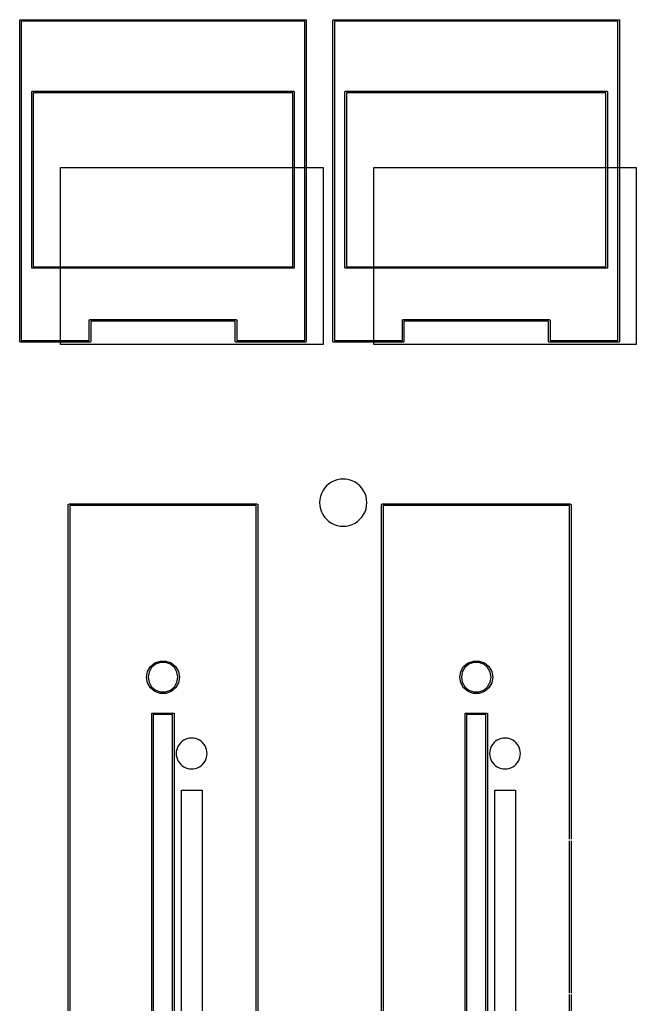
# Model space of a CAD drawing. Extents: x -49 to 2352, y 491 to 1544.
# Drawn here: x 1172.5 to 1351, y 836.6 to 1121.5 of the extents above; entities that cross this region are included whole.
import ezdxf

# ---------------------------------------------------------------- set-up
doc = ezdxf.new("R2010")
doc.units = 0
doc.layers.add('Cuts', color=7, linetype='CONTINUOUS')
doc.layers.add('Silkscreen', color=7, linetype='CONTINUOUS')

msp = doc.modelspace()

# ---------------------------------------------------------------- linework, layer by layer
at = {"layer": 'Cuts', "color": 1}
for points in [[(1184.2692, 1078.700328), (1260.31336, 1078.700328), (1260.31336, 1027.450728), (1184.2692, 1027.450728), (1184.2692, 1078.700328)], [(1274.98312, 1078.700328), (1351.02728, 1078.700328), (1351.02728, 1027.450728), (1274.98312, 1027.450728), (1274.98312, 1078.700328)], [(1272.98784, 981.726888), (1272.98784, 981.726888)], [(1226.73416, 909.147848), (1226.73416, 909.147848)], [(1317.47592, 909.154728), (1317.47592, 909.154728)], [(1219.30536, 898.568248), (1225.31672, 898.568248), (1225.31672, 565.950008), (1219.30536, 565.950008), (1219.30536, 898.568248)], [(1310.0168, 898.570248), (1316.02824, 898.570248), (1316.02824, 565.951928), (1310.0168, 565.951928), (1310.0168, 898.570248)]]:
    msp.add_lwpolyline(points, close=True, dxfattribs=at)
for points in [[(1269.57222, 987.642915), (1267.458627, 988.863198), (1264.854573, 988.863198), (1262.74098, 987.642915)], [(1262.74098, 987.642915), (1260.627387, 986.422631), (1259.32536, 984.167455), (1259.32536, 981.726888)], [(1272.98784, 981.726888), (1272.98784, 984.167455), (1271.685813, 986.422631), (1269.57222, 987.642915)], [(1259.32536, 981.726888), (1259.32536, 979.286321), (1260.627387, 977.031144), (1262.74098, 975.81086)], [(1269.57222, 975.81086), (1271.685813, 977.031144), (1272.98784, 979.286321), (1272.98784, 981.726888)], [(1262.74098, 975.81086), (1264.854573, 974.590577), (1267.458627, 974.590577), (1269.57222, 975.81086)], [(1220.0228, 913.022653), (1218.638465, 912.223407), (1217.78568, 910.74634), (1217.78568, 909.147848)], [(1224.49704, 913.022653), (1223.112705, 913.821899), (1221.407135, 913.821899), (1220.0228, 913.022653)], [(1226.73416, 909.147848), (1226.73416, 910.74634), (1225.881375, 912.223407), (1224.49704, 913.022653)], [(1310.76456, 913.029533), (1309.380225, 912.230287), (1308.52744, 910.75322), (1308.52744, 909.154728)], [(1315.2388, 913.029533), (1313.854465, 913.828779), (1312.148895, 913.828779), (1310.76456, 913.029533)], [(1317.47592, 909.154728), (1317.47592, 910.75322), (1316.623135, 912.230287), (1315.2388, 913.029533)], [(1217.78568, 909.147848), (1217.78568, 907.549356), (1218.638465, 906.072288), (1220.0228, 905.273042)], [(1224.49704, 905.273042), (1225.881375, 906.072288), (1226.73416, 907.549356), (1226.73416, 909.147848)], [(1308.52744, 909.154728), (1308.52744, 907.556236), (1309.380225, 906.079168), (1310.76456, 905.279922)], [(1315.2388, 905.279922), (1316.623135, 906.079168), (1317.47592, 907.556236), (1317.47592, 909.154728)], [(1220.0228, 905.273042), (1221.407135, 904.473796), (1223.112705, 904.473796), (1224.49704, 905.273042)], [(1310.76456, 905.279922), (1312.148895, 904.480676), (1313.854465, 904.480676), (1315.2388, 905.279922)]]:
    msp.add_open_spline(points, degree=3, dxfattribs=at)
at = {"layer": 'Silkscreen', "color": 7}
for points in [[(1172.46584, 1028.402088), (1172.46584, 1121.227288), (1172.46584, 1121.247288)], [(1172.4692, 1121.266568), (1172.4772, 1121.285768)], [(1172.4692, 1121.246968), (1172.4692, 1121.266168)], [(1172.47608, 1121.285368), (1172.47608, 1121.304568)], [(1172.47944, 1121.304968), (1172.48904, 1121.321768)], [(1172.48944, 1121.321928), (1172.49744, 1121.340328)], [(1172.49608, 1121.340648), (1172.50888, 1121.355848)], [(1172.50904, 1121.355768), (1172.51864, 1121.373368)], [(1172.51872, 1121.373048), (1172.53392, 1121.385848)], [(1172.53416, 1121.385688), (1172.54696, 1121.400888)], [(1172.54688, 1121.401128), (1172.56368, 1121.410728)], [(1172.56408, 1121.410808), (1172.57928, 1121.423608)], [(1172.5792, 1121.423848), (1172.5984, 1121.431848)], [(1172.598, 1121.430488), (1172.6148, 1121.440088)], [(1172.61488, 1121.440408), (1172.63488, 1121.440408)], [(1172.63456, 1121.443768), (1172.65296, 1121.451768)], [(1172.65328, 1121.450728), (1172.67328, 1121.450728)], [(1172.67296, 1121.450728), (1172.69296, 1121.450728)], [(1172.69264, 1121.454088), (1255.23752, 1121.454088), (1255.25592, 1121.454088)], [(1172.91936, 1121.000488), (1172.91936, 1028.628888), (1192.57296, 1028.628888), (1192.57296, 1034.449288), (1192.57296, 1034.469288)], [(1235.3572, 1034.449288), (1235.3572, 1028.628888), (1255.01072, 1028.628888), (1255.01072, 1121.000488), (1172.91936, 1121.000488)], [(1255.2556, 1121.450728), (1255.2764, 1121.450728)], [(1255.2768, 1121.450728), (1255.2952, 1121.442728)], [(1255.29496, 1121.443768), (1255.31576, 1121.443768)], [(1255.31608, 1121.440408), (1255.33128, 1121.430808)], [(1255.3312, 1121.430488), (1255.352, 1121.422488)], [(1255.3524, 1121.423848), (1255.3676, 1121.411048)], [(1255.36752, 1121.410808), (1255.38272, 1121.401208), (1255.39464, 1121.385928)], [(1255.39472, 1121.385688), (1255.40992, 1121.372888)], [(1255.40984, 1121.373048), (1255.42184, 1121.355448)], [(1255.42192, 1121.355768), (1255.43392, 1121.340568), (1255.442, 1121.322248)], [(1255.44008, 1121.321928), (1255.44888, 1121.305128)], [(1255.44912, 1121.304968), (1255.45712, 1121.285768)], [(1255.4552, 1121.285368), (1255.4632, 1121.266168)], [(1255.4612, 1121.266568), (1255.4612, 1121.247368)], [(1255.4612, 1121.246968), (1255.4612, 1121.226968)], [(1255.46424, 1121.227288), (1255.46424, 1028.402088), (1255.46424, 1028.382088)], [(1263.17448, 1028.402088), (1263.17448, 1121.227288), (1263.17448, 1121.247288)], [(1263.17752, 1121.266568), (1263.18552, 1121.285768)], [(1263.17752, 1121.246968), (1263.17752, 1121.266168)], [(1263.1836, 1121.285368), (1263.1916, 1121.304568)], [(1263.1896, 1121.304968), (1263.1984, 1121.321768)], [(1263.19872, 1121.321928), (1263.20672, 1121.340328)], [(1263.20472, 1121.340648), (1263.21672, 1121.355848), (1263.2288, 1121.373368)], [(1263.22896, 1121.373048), (1263.24416, 1121.385848)], [(1263.244, 1121.385688), (1263.256, 1121.400888)], [(1263.25616, 1121.401128), (1263.27136, 1121.410728), (1263.28648, 1121.423608)], [(1263.2864, 1121.423848), (1263.3072, 1121.431848)], [(1263.30752, 1121.430488), (1263.32272, 1121.440088)], [(1263.32264, 1121.440408), (1263.34344, 1121.440408)], [(1263.34384, 1121.443768), (1263.36224, 1121.451768)], [(1263.362, 1121.450728), (1263.3828, 1121.450728)], [(1263.38312, 1121.450728), (1263.40152, 1121.450728)], [(1263.40128, 1121.454088), (1345.94616, 1121.454088), (1345.96456, 1121.454088)], [(1263.628, 1121.000488), (1263.628, 1028.628888), (1283.2816, 1028.628888), (1283.2816, 1034.449288), (1283.2816, 1034.469288)], [(1326.06584, 1034.449288), (1326.06584, 1028.628888), (1345.71936, 1028.628888), (1345.71936, 1121.000488), (1263.628, 1121.000488)], [(1345.96432, 1121.450728), (1345.98512, 1121.450728)], [(1345.98544, 1121.450728), (1346.00384, 1121.442728)], [(1346.0036, 1121.443768), (1346.0244, 1121.443768)], [(1346.0248, 1121.440408), (1346.04, 1121.430808)], [(1346.03992, 1121.430488), (1346.06072, 1121.422488)], [(1346.06104, 1121.423848), (1346.07624, 1121.411048)], [(1346.07616, 1121.410808), (1346.09136, 1121.401208), (1346.10328, 1121.385928)], [(1346.10336, 1121.385688), (1346.11856, 1121.372888)], [(1346.11848, 1121.373048), (1346.13048, 1121.355448)], [(1346.13056, 1121.355768), (1346.14256, 1121.340568)], [(1346.14272, 1121.340648), (1346.15072, 1121.322248)], [(1346.14872, 1121.321928), (1346.15752, 1121.305128)], [(1346.15784, 1121.304968), (1346.16584, 1121.285768)], [(1346.16384, 1121.285368), (1346.17184, 1121.266168)], [(1346.16992, 1121.266568), (1346.16992, 1121.247368)], [(1346.16992, 1121.246968), (1346.16992, 1121.226968)], [(1346.17296, 1121.227288), (1346.17296, 1028.402088), (1346.17296, 1028.382088)], [(1175.94304, 1049.748888), (1175.94304, 1100.545688), (1175.94304, 1100.565688)], [(1175.94632, 1100.585048), (1175.95432, 1100.603448)], [(1175.94632, 1100.565368), (1175.94632, 1100.585368)], [(1175.95328, 1100.603768), (1175.95328, 1100.623768)], [(1175.95664, 1100.623448), (1175.96624, 1100.640248)], [(1175.96656, 1100.640328), (1175.97456, 1100.659528)], [(1175.97328, 1100.659128), (1175.98608, 1100.674328)], [(1175.98624, 1100.674168), (1175.99584, 1100.691768)], [(1175.99592, 1100.691448), (1176.01112, 1100.704248)], [(1176.01136, 1100.704168), (1176.02416, 1100.719368)], [(1176.024, 1100.719528), (1176.0416, 1100.729128)], [(1176.04128, 1100.729208), (1176.05648, 1100.742008)], [(1176.0564, 1100.742248), (1176.0748, 1100.750248)], [(1176.07512, 1100.748888), (1176.09192, 1100.758488)], [(1176.09208, 1100.758888), (1176.11208, 1100.758888)], [(1176.11176, 1100.762168), (1176.13016, 1100.770168)], [(1176.13048, 1100.769128), (1176.15048, 1100.769128)], [(1176.15016, 1100.769128), (1176.16936, 1100.769128)], [(1176.16976, 1100.772488), (1251.76032, 1100.772488), (1251.77872, 1100.772488)], [(1176.39656, 1100.318968), (1176.39656, 1049.975608), (1251.53352, 1049.975608), (1251.53352, 1075.147288), (1251.53352, 1100.318968), (1176.39656, 1100.318968)], [(1251.77848, 1100.769128), (1251.79928, 1100.769128)], [(1251.7996, 1100.769128), (1251.818, 1100.761128)], [(1251.81776, 1100.762168), (1251.83856, 1100.762168)], [(1251.83896, 1100.758888), (1251.85416, 1100.749288)], [(1251.85408, 1100.748888), (1251.87248, 1100.740888)], [(1251.87216, 1100.742248), (1251.89056, 1100.729448)], [(1251.89032, 1100.729208), (1251.90552, 1100.719608), (1251.91744, 1100.704328)], [(1251.91752, 1100.704168), (1251.93272, 1100.691368), (1251.94464, 1100.673848)], [(1251.9448, 1100.674168), (1251.9568, 1100.658968)], [(1251.95688, 1100.659128), (1251.96488, 1100.639928)], [(1251.96288, 1100.640328), (1251.97168, 1100.623528)], [(1251.972, 1100.623448), (1251.98, 1100.603448)], [(1251.978, 1100.603768), (1251.986, 1100.585368)], [(1251.98408, 1100.585048), (1251.98408, 1100.565048)], [(1251.98408, 1100.565368), (1251.98408, 1100.545368)], [(1251.98712, 1100.545688), (1251.98712, 1075.147288), (1251.98712, 1049.748888), (1251.98712, 1049.728888)], [(1266.65168, 1049.748888), (1266.65168, 1100.545688), (1266.65168, 1100.565688)], [(1266.65472, 1100.585048), (1266.66272, 1100.603448)], [(1266.65472, 1100.565368), (1266.65472, 1100.585368)], [(1266.66072, 1100.603768), (1266.66872, 1100.623768)], [(1266.6668, 1100.623448), (1266.6756, 1100.640248)], [(1266.67584, 1100.640328), (1266.68384, 1100.659528)], [(1266.68192, 1100.659128), (1266.69392, 1100.674328)], [(1266.694, 1100.674168), (1266.706, 1100.691768)], [(1266.70608, 1100.691448), (1266.72128, 1100.704248), (1266.7332, 1100.719368)], [(1266.73328, 1100.719528), (1266.74848, 1100.729128), (1266.7636, 1100.742008)], [(1266.76352, 1100.742248), (1266.78432, 1100.750248)], [(1266.78472, 1100.748888), (1266.79992, 1100.758488)], [(1266.79984, 1100.758888), (1266.82064, 1100.758888)], [(1266.82096, 1100.762168), (1266.83936, 1100.770168)], [(1266.83912, 1100.769128), (1266.85992, 1100.769128)], [(1266.86032, 1100.769128), (1266.87872, 1100.769128)], [(1266.8784, 1100.772488), (1342.46896, 1100.772488), (1342.48736, 1100.772488)], [(1267.1052, 1100.318968), (1267.1052, 1049.975608), (1342.24224, 1049.975608), (1342.24224, 1075.147288), (1342.24224, 1100.318968), (1267.1052, 1100.318968)], [(1342.48712, 1100.769128), (1342.50792, 1100.769128)], [(1342.50832, 1100.769128), (1342.52672, 1100.761128)], [(1342.5264, 1100.762168), (1342.548, 1100.762168)], [(1342.5476, 1100.758888), (1342.5628, 1100.749288)], [(1342.56272, 1100.748888), (1342.58112, 1100.740888)], [(1342.58088, 1100.742248), (1342.59928, 1100.729448)], [(1342.59896, 1100.729208), (1342.61416, 1100.719608), (1342.62608, 1100.704328)], [(1342.62624, 1100.704168), (1342.64144, 1100.691368), (1342.65336, 1100.673848)], [(1342.65344, 1100.674168), (1342.66544, 1100.658968)], [(1342.66552, 1100.659128), (1342.67352, 1100.639928)], [(1342.6716, 1100.640328), (1342.6804, 1100.623528)], [(1342.68064, 1100.623448), (1342.68864, 1100.603448)], [(1342.68672, 1100.603768), (1342.69472, 1100.585368)], [(1342.69272, 1100.585048), (1342.69272, 1100.565048)], [(1342.69272, 1100.565368), (1342.69272, 1100.545368)], [(1342.69576, 1100.545688), (1342.69576, 1075.147288), (1342.69576, 1049.748888), (1342.69576, 1049.728888)], [(1175.95328, 1049.690808), (1175.94528, 1049.709208)], [(1175.94632, 1049.729208), (1175.94632, 1049.749208)], [(1175.94632, 1049.709528), (1175.94632, 1049.729528)], [(1175.95664, 1049.671128), (1175.95664, 1049.691128)], [(1175.96656, 1049.654248), (1175.95696, 1049.671048)], [(1175.97328, 1049.635448), (1175.96528, 1049.654648)], [(1175.98624, 1049.620328), (1175.97344, 1049.635528)], [(1175.99592, 1049.603128), (1175.98632, 1049.620728)], [(1176.01136, 1049.590408), (1175.99616, 1049.603208)], [(1176.024, 1049.574968), (1176.0112, 1049.590168)], [(1176.04128, 1049.565288), (1176.02368, 1049.574888)], [(1176.0564, 1049.552328), (1176.0412, 1049.565128)], [(1176.07512, 1049.545688), (1176.05672, 1049.553688)], [(1176.09208, 1049.535688), (1176.07528, 1049.546088)], [(1176.11176, 1049.532328), (1176.09176, 1049.532328)], [(1176.13048, 1049.525368), (1176.11208, 1049.533368)], [(1176.15016, 1049.525368), (1176.13016, 1049.525368)], [(1251.76032, 1049.522088), (1176.16976, 1049.522088), (1176.14976, 1049.522088)], [(1251.77848, 1049.525368), (1251.76008, 1049.525368)], [(1251.7996, 1049.525368), (1251.7788, 1049.525368)], [(1251.81776, 1049.532328), (1251.79936, 1049.524328)], [(1251.83896, 1049.535688), (1251.81816, 1049.535688)], [(1251.85408, 1049.545688), (1251.83888, 1049.535288)], [(1251.87216, 1049.552328), (1251.85376, 1049.544328)], [(1251.90544, 1049.574968), (1251.89024, 1049.565368), (1251.87192, 1049.552488)], [(1251.93264, 1049.603128), (1251.91744, 1049.590328), (1251.90552, 1049.575208)], [(1251.95688, 1049.635448), (1251.94488, 1049.620248), (1251.9328, 1049.602728)], [(1251.96288, 1049.654248), (1251.95488, 1049.635048)], [(1251.972, 1049.671128), (1251.9632, 1049.654328)], [(1251.978, 1049.690808), (1251.97, 1049.670808)], [(1251.98408, 1049.709528), (1251.97608, 1049.691128)], [(1251.98408, 1049.729208), (1251.98408, 1049.709208)], [(1266.66072, 1049.690808), (1266.65272, 1049.709208)], [(1266.65472, 1049.729208), (1266.65472, 1049.749208)], [(1266.65472, 1049.709528), (1266.65472, 1049.729528)], [(1266.6668, 1049.671128), (1266.6588, 1049.691128)], [(1266.67584, 1049.654248), (1266.66704, 1049.671048)], [(1266.694, 1049.620328), (1266.682, 1049.635528), (1266.67392, 1049.654648)], [(1266.7212, 1049.590408), (1266.706, 1049.603208), (1266.69408, 1049.620728)], [(1266.7484, 1049.565288), (1266.7332, 1049.574888), (1266.72128, 1049.590168)], [(1266.76352, 1049.552328), (1266.74832, 1049.565128)], [(1266.78472, 1049.545688), (1266.76392, 1049.553688)], [(1266.79984, 1049.535688), (1266.78464, 1049.546088)], [(1266.82096, 1049.532328), (1266.80016, 1049.532328)], [(1266.83912, 1049.525368), (1266.82072, 1049.533368)], [(1266.86032, 1049.525368), (1266.83952, 1049.525368)], [(1342.46896, 1049.522088), (1266.8784, 1049.522088), (1266.86, 1049.522088)], [(1342.48712, 1049.525368), (1342.46872, 1049.525368)], [(1342.50832, 1049.525368), (1342.48752, 1049.525368)], [(1342.5264, 1049.532328), (1342.508, 1049.524328)], [(1342.5476, 1049.535688), (1342.526, 1049.535688)], [(1342.56272, 1049.545688), (1342.54752, 1049.535288)], [(1342.58088, 1049.552328), (1342.56248, 1049.544328)], [(1342.61408, 1049.574968), (1342.59888, 1049.565368), (1342.58056, 1049.552488)], [(1342.64136, 1049.603128), (1342.62616, 1049.590328), (1342.61424, 1049.575208)], [(1342.66552, 1049.635448), (1342.65352, 1049.620248), (1342.64144, 1049.602728)], [(1342.6716, 1049.654248), (1342.6636, 1049.635048)], [(1342.68064, 1049.671128), (1342.67184, 1049.654328)], [(1342.68672, 1049.690808), (1342.67872, 1049.670808)], [(1342.69272, 1049.709528), (1342.68472, 1049.691128)], [(1342.69272, 1049.729208), (1342.69272, 1049.709208)], [(1192.57624, 1034.488648), (1192.58424, 1034.507048)], [(1192.57624, 1034.468968), (1192.57624, 1034.488968)], [(1192.5832, 1034.507368), (1192.5832, 1034.527368)], [(1192.58656, 1034.527048), (1192.59616, 1034.543848)], [(1192.59648, 1034.543928), (1192.60448, 1034.563128)], [(1192.6032, 1034.562728), (1192.616, 1034.577928)], [(1192.61616, 1034.577848), (1192.62576, 1034.594648)], [(1192.62584, 1034.595048), (1192.64104, 1034.607848)], [(1192.64128, 1034.607768), (1192.65408, 1034.622968)], [(1192.65392, 1034.623208), (1192.67152, 1034.632808)], [(1192.6712, 1034.632888), (1192.6864, 1034.645688)], [(1192.68632, 1034.645848), (1192.70472, 1034.653848)], [(1192.70504, 1034.652488), (1192.72184, 1034.662088)], [(1192.722, 1034.662488), (1192.742, 1034.662488)], [(1192.74168, 1034.665848), (1192.76008, 1034.673848)], [(1192.7604, 1034.672808), (1192.7804, 1034.672808)], [(1192.78008, 1034.672808), (1192.79928, 1034.672808)], [(1192.79968, 1034.676088), (1235.1304, 1034.676088), (1235.1488, 1034.676088)], [(1234.9036, 1028.402088), (1234.9036, 1034.222568), (1193.02648, 1034.222568), (1193.02648, 1028.402088), (1193.02648, 1028.382088)], [(1235.14856, 1034.672808), (1235.16936, 1034.672808)], [(1235.16968, 1034.672808), (1235.18808, 1034.664808)], [(1235.18784, 1034.665848), (1235.20864, 1034.665848)], [(1235.20904, 1034.662488), (1235.22424, 1034.652888)], [(1235.22416, 1034.652488), (1235.24256, 1034.644488)], [(1235.24224, 1034.645848), (1235.26064, 1034.633048)], [(1235.2604, 1034.632888), (1235.2756, 1034.623288), (1235.28752, 1034.608008)], [(1235.2876, 1034.607768), (1235.3028, 1034.594968), (1235.31472, 1034.578248)], [(1235.31488, 1034.577848), (1235.32688, 1034.562648), (1235.33496, 1034.543528)], [(1235.33296, 1034.543928), (1235.34176, 1034.527128)], [(1235.34208, 1034.527048), (1235.35008, 1034.507048)], [(1235.34808, 1034.507368), (1235.35608, 1034.488968)], [(1235.35416, 1034.488648), (1235.35416, 1034.468648)], [(1235.35416, 1034.468968), (1235.35416, 1034.448968)], [(1283.28464, 1034.488648), (1283.29264, 1034.507048)], [(1283.28464, 1034.468968), (1283.28464, 1034.488968)], [(1283.29064, 1034.507368), (1283.29864, 1034.527368)], [(1283.29672, 1034.527048), (1283.30552, 1034.543848)], [(1283.30576, 1034.543928), (1283.31376, 1034.563128)], [(1283.31184, 1034.562728), (1283.32384, 1034.577928), (1283.33592, 1034.594648)], [(1283.336, 1034.595048), (1283.3512, 1034.607848), (1283.36312, 1034.622968)], [(1283.3632, 1034.623208), (1283.3784, 1034.632808), (1283.39352, 1034.645688)], [(1283.39344, 1034.645848), (1283.41424, 1034.653848)], [(1283.41464, 1034.652488), (1283.42984, 1034.662088)], [(1283.42976, 1034.662488), (1283.45056, 1034.662488)], [(1283.45088, 1034.665848), (1283.46928, 1034.673848)], [(1283.46904, 1034.672808), (1283.49064, 1034.672808)], [(1283.49024, 1034.672808), (1283.50864, 1034.672808)], [(1283.50832, 1034.676088), (1325.83904, 1034.676088), (1325.85744, 1034.676088)], [(1325.61232, 1028.402088), (1325.61232, 1034.222568), (1283.73512, 1034.222568), (1283.73512, 1028.402088), (1283.73512, 1028.382088)], [(1325.8572, 1034.672808), (1325.878, 1034.672808)], [(1325.8784, 1034.672808), (1325.8968, 1034.664808)], [(1325.89648, 1034.665848), (1325.91728, 1034.665848)], [(1325.91768, 1034.662488), (1325.93288, 1034.652888)], [(1325.9328, 1034.652488), (1325.9512, 1034.644488)], [(1325.95096, 1034.645848), (1325.96936, 1034.633048)], [(1325.96904, 1034.632888), (1325.98424, 1034.623288), (1325.99616, 1034.608008)], [(1325.99632, 1034.607768), (1326.01152, 1034.594968), (1326.02344, 1034.578248)], [(1326.02352, 1034.577848), (1326.03552, 1034.562648), (1326.0436, 1034.543528)], [(1326.04168, 1034.543928), (1326.05048, 1034.527128)], [(1326.05072, 1034.527048), (1326.05872, 1034.507048)], [(1326.0568, 1034.507368), (1326.0648, 1034.488968)], [(1326.0628, 1034.488648), (1326.0628, 1034.468648)], [(1326.0628, 1034.468968), (1326.0628, 1034.448968)], [(1172.47608, 1028.344008), (1172.46808, 1028.363208)], [(1172.4692, 1028.382408), (1172.4692, 1028.402408)], [(1172.4692, 1028.362808), (1172.4692, 1028.382008)], [(1193.02312, 1028.362808), (1193.01512, 1028.343608)], [(1193.02312, 1028.382408), (1193.02312, 1028.363208)], [(1234.91272, 1028.344008), (1234.90472, 1028.363208)], [(1234.90664, 1028.382408), (1234.90664, 1028.402408)], [(1234.90664, 1028.362808), (1234.90664, 1028.382008)], [(1255.4612, 1028.362808), (1255.4532, 1028.343608)], [(1255.4612, 1028.382408), (1255.4612, 1028.363208)], [(1263.1836, 1028.344008), (1263.1756, 1028.363208)], [(1263.17752, 1028.382408), (1263.17752, 1028.402408)], [(1263.17752, 1028.362808), (1263.17752, 1028.382008)], [(1283.73208, 1028.362808), (1283.72408, 1028.343608)], [(1283.73208, 1028.382408), (1283.73208, 1028.363208)], [(1325.62136, 1028.344008), (1325.61336, 1028.363208)], [(1325.61528, 1028.382408), (1325.61528, 1028.402408)], [(1325.61528, 1028.362808), (1325.61528, 1028.382008)], [(1346.16992, 1028.362808), (1346.16192, 1028.343608)], [(1346.16992, 1028.382408), (1346.16992, 1028.363208)], [(1172.47944, 1028.324408), (1172.47944, 1028.343608)], [(1172.48944, 1028.307448), (1172.47984, 1028.324248)], [(1172.49608, 1028.288728), (1172.48808, 1028.307128)], [(1172.50904, 1028.273608), (1172.49624, 1028.288808)], [(1172.51872, 1028.256328), (1172.50912, 1028.273928)], [(1172.53416, 1028.243608), (1172.51896, 1028.256408)], [(1172.54688, 1028.228248), (1172.53408, 1028.243448)], [(1172.56408, 1028.218568), (1172.54728, 1028.228168)], [(1172.5792, 1028.205528), (1172.564, 1028.218328)], [(1172.598, 1028.198888), (1172.5788, 1028.206888)], [(1172.61488, 1028.188888), (1172.59808, 1028.199288)], [(1172.63456, 1028.185608), (1172.61456, 1028.185608)], [(1172.65328, 1028.178648), (1172.63488, 1028.186648)], [(1172.67296, 1028.178648), (1172.65296, 1028.178648)], [(1192.79968, 1028.175288), (1172.69264, 1028.175288), (1172.67264, 1028.175288)], [(1192.81936, 1028.178648), (1192.79936, 1028.178648)], [(1192.83904, 1028.178648), (1192.81904, 1028.178648)], [(1192.85776, 1028.185608), (1192.83936, 1028.177608)], [(1192.87744, 1028.188888), (1192.85744, 1028.188888)], [(1192.89432, 1028.198888), (1192.87752, 1028.188488)], [(1192.91312, 1028.205528), (1192.89392, 1028.197528)], [(1192.92824, 1028.218568), (1192.91304, 1028.205768)], [(1192.94544, 1028.228248), (1192.92784, 1028.218648)], [(1192.95816, 1028.243608), (1192.94536, 1028.228408)], [(1192.97352, 1028.256328), (1192.95832, 1028.243528)], [(1192.9832, 1028.273608), (1192.9736, 1028.256008)], [(1192.99624, 1028.288728), (1192.98344, 1028.273528)], [(1193.00288, 1028.307448), (1192.99488, 1028.289048)], [(1193.01288, 1028.324408), (1193.00248, 1028.307608)], [(1193.01616, 1028.344008), (1193.01616, 1028.324808)], [(1234.91872, 1028.324408), (1234.91072, 1028.343608)], [(1234.92784, 1028.307448), (1234.91904, 1028.324248)], [(1234.93384, 1028.288728), (1234.92584, 1028.307128)], [(1234.946, 1028.273608), (1234.934, 1028.288808)], [(1234.9732, 1028.243608), (1234.958, 1028.256408), (1234.94608, 1028.273928)], [(1235.0004, 1028.218568), (1234.9852, 1028.228168), (1234.97328, 1028.243448)], [(1235.01552, 1028.205528), (1235.00032, 1028.218328)], [(1235.03664, 1028.198888), (1235.01584, 1028.206888)], [(1235.05176, 1028.188888), (1235.03656, 1028.199288)], [(1235.07296, 1028.185608), (1235.05136, 1028.185608)], [(1235.09112, 1028.178648), (1235.07272, 1028.186648)], [(1235.11224, 1028.178648), (1235.09144, 1028.178648)], [(1255.23752, 1028.175288), (1235.1304, 1028.175288), (1235.112, 1028.175288)], [(1255.2556, 1028.178648), (1255.2372, 1028.178648)], [(1255.2768, 1028.178648), (1255.256, 1028.178648)], [(1255.29496, 1028.185608), (1255.27656, 1028.177608)], [(1255.31608, 1028.188888), (1255.29528, 1028.188888)], [(1255.3312, 1028.198888), (1255.316, 1028.188488)], [(1255.3524, 1028.205528), (1255.3316, 1028.197528)], [(1255.38264, 1028.228248), (1255.36744, 1028.218648), (1255.35232, 1028.205768)], [(1255.40984, 1028.256328), (1255.39464, 1028.243528), (1255.38272, 1028.228408)], [(1255.434, 1028.288728), (1255.422, 1028.273528), (1255.40992, 1028.256008)], [(1255.44008, 1028.307448), (1255.43208, 1028.289048)], [(1255.44912, 1028.324408), (1255.44032, 1028.307608)], [(1255.4552, 1028.344008), (1255.4472, 1028.324808)], [(1263.1896, 1028.324408), (1263.1816, 1028.343608)], [(1263.19872, 1028.307448), (1263.18992, 1028.324248)], [(1263.2168, 1028.273608), (1263.2048, 1028.288808), (1263.19672, 1028.307128)], [(1263.22896, 1028.256328), (1263.21696, 1028.273928)], [(1263.244, 1028.243608), (1263.2288, 1028.256408)], [(1263.27128, 1028.218568), (1263.25608, 1028.228168), (1263.24416, 1028.243448)], [(1263.2864, 1028.205528), (1263.2712, 1028.218328)], [(1263.30752, 1028.198888), (1263.28672, 1028.206888)], [(1263.32264, 1028.188888), (1263.30744, 1028.199288)], [(1263.34384, 1028.185608), (1263.32304, 1028.185608)], [(1263.362, 1028.178648), (1263.3436, 1028.186648)], [(1263.38312, 1028.178648), (1263.36232, 1028.178648)], [(1283.50832, 1028.175288), (1263.40128, 1028.175288), (1263.38288, 1028.175288)], [(1283.52648, 1028.178648), (1283.50808, 1028.178648)], [(1283.54768, 1028.178648), (1283.52688, 1028.178648)], [(1283.56584, 1028.185608), (1283.54744, 1028.177608)], [(1283.58696, 1028.188888), (1283.56616, 1028.188888)], [(1283.60208, 1028.198888), (1283.58688, 1028.188488)], [(1283.62024, 1028.205528), (1283.60184, 1028.197528)], [(1283.65352, 1028.228248), (1283.63832, 1028.218648), (1283.62, 1028.205768)], [(1283.68072, 1028.256328), (1283.66552, 1028.243528), (1283.6536, 1028.228408)], [(1283.70488, 1028.288728), (1283.69288, 1028.273528), (1283.6808, 1028.256008)], [(1283.71096, 1028.307448), (1283.70296, 1028.289048)], [(1283.72, 1028.324408), (1283.7112, 1028.307608)], [(1283.72608, 1028.344008), (1283.71808, 1028.324808)], [(1325.62744, 1028.324408), (1325.61944, 1028.343608)], [(1325.63648, 1028.307448), (1325.62768, 1028.324248)], [(1325.65464, 1028.273608), (1325.64264, 1028.288808), (1325.63456, 1028.307128)], [(1325.68184, 1028.243608), (1325.66664, 1028.256408), (1325.65472, 1028.273928)], [(1325.70904, 1028.218568), (1325.69384, 1028.228168), (1325.68192, 1028.243448)], [(1325.7272, 1028.205528), (1325.7088, 1028.218328)], [(1325.74536, 1028.198888), (1325.72696, 1028.206888)], [(1325.76048, 1028.188888), (1325.74528, 1028.199288)], [(1325.7816, 1028.185608), (1325.7608, 1028.185608)], [(1325.79976, 1028.178648), (1325.78136, 1028.186648)], [(1325.82096, 1028.178648), (1325.80016, 1028.178648)], [(1345.94616, 1028.175288), (1325.83904, 1028.175288), (1325.82064, 1028.175288)], [(1345.96432, 1028.178648), (1345.94592, 1028.178648)], [(1345.98544, 1028.178648), (1345.96464, 1028.178648)], [(1346.0036, 1028.185608), (1345.9852, 1028.177608)], [(1346.0248, 1028.188888), (1346.004, 1028.188888)], [(1346.03992, 1028.198888), (1346.02472, 1028.188488)], [(1346.06104, 1028.205528), (1346.04024, 1028.197528)], [(1346.09128, 1028.228248), (1346.07608, 1028.218648), (1346.06096, 1028.205768)], [(1346.11848, 1028.256328), (1346.10328, 1028.243528), (1346.09136, 1028.228408)], [(1346.13056, 1028.273608), (1346.11856, 1028.256008)], [(1346.14272, 1028.288728), (1346.13072, 1028.273528)], [(1346.14872, 1028.307448), (1346.14072, 1028.289048)], [(1346.15784, 1028.324408), (1346.14904, 1028.307608)], [(1346.16384, 1028.344008), (1346.15584, 1028.324808)], [(1186.52568, 538.152008), (1186.52568, 981.112648), (1186.52568, 981.131848)], [(1186.52904, 981.151928), (1186.53704, 981.170328)], [(1186.52904, 981.132248), (1186.52904, 981.152248)], [(1186.536, 981.170648), (1186.536, 981.190648)], [(1186.53928, 981.190328), (1186.54968, 981.207128)], [(1186.54928, 981.207288), (1186.55728, 981.225688)], [(1186.55592, 981.226008), (1186.56872, 981.241208)], [(1186.56888, 981.241128), (1186.57848, 981.258728)], [(1186.57856, 981.258408), (1186.59376, 981.271208)], [(1186.594, 981.271048), (1186.6068, 981.286248)], [(1186.60672, 981.286488), (1186.62432, 981.296088)], [(1186.62392, 981.296168), (1186.63912, 981.308968)], [(1186.63904, 981.309208), (1186.65824, 981.317208)], [(1186.65784, 981.315848), (1186.67464, 981.325448)], [(1186.67472, 981.325768), (1186.69472, 981.325768)], [(1186.6944, 981.329128), (1186.7128, 981.337128)], [(1186.71312, 981.336088), (1186.73312, 981.336088)], [(1186.7328, 981.336088), (1186.7528, 981.336088)], [(1186.75248, 981.339368), (1241.17768, 981.339368), (1241.19608, 981.339368)], [(1186.9792, 980.885848), (1186.9792, 538.378808), (1240.95088, 538.378808), (1240.95088, 757.364568), (1240.95088, 980.885848), (1186.9792, 980.885848)], [(1241.19576, 981.336088), (1241.21656, 981.336088)], [(1241.21696, 981.336088), (1241.23536, 981.328088)], [(1241.23512, 981.329128), (1241.25672, 981.329128)], [(1241.25624, 981.325768), (1241.27144, 981.316168)], [(1241.27136, 981.315848), (1241.28976, 981.307848)], [(1241.28952, 981.309208), (1241.30792, 981.296408)], [(1241.30768, 981.296168), (1241.32288, 981.286568), (1241.3348, 981.271288)], [(1241.33488, 981.271048), (1241.35008, 981.258248)], [(1241.35, 981.258408), (1241.362, 981.240808)], [(1241.36208, 981.241128), (1241.37408, 981.225928), (1241.38216, 981.207608)], [(1241.38024, 981.207288), (1241.38904, 981.190488)], [(1241.38928, 981.190328), (1241.39728, 981.170328)], [(1241.39536, 981.170648), (1241.40336, 981.152248)], [(1241.40136, 981.151928), (1241.40136, 981.131928)], [(1241.40136, 981.132248), (1241.40136, 981.113048)], [(1241.4044, 981.112648), (1241.4044, 757.364568), (1241.4044, 538.152008), (1241.4044, 538.133608)], [(1277.23432, 538.152008), (1277.23432, 981.112648), (1277.23432, 981.131848)], [(1277.23736, 981.151928), (1277.24536, 981.170328)], [(1277.23736, 981.132248), (1277.23736, 981.152248)], [(1277.24344, 981.170648), (1277.25144, 981.190648)], [(1277.24944, 981.190328), (1277.25824, 981.207128)], [(1277.25856, 981.207288), (1277.26656, 981.225688)], [(1277.26456, 981.226008), (1277.27656, 981.241208), (1277.28864, 981.258728)], [(1277.2888, 981.258408), (1277.304, 981.271208)], [(1277.30392, 981.271048), (1277.31592, 981.286248)], [(1277.316, 981.286488), (1277.3312, 981.296088), (1277.34632, 981.308968)], [(1277.34624, 981.309208), (1277.36704, 981.317208)], [(1277.36736, 981.315848), (1277.38256, 981.325448)], [(1277.38248, 981.325768), (1277.40328, 981.325768)], [(1277.40368, 981.329128), (1277.42208, 981.337128)], [(1277.42184, 981.336088), (1277.44264, 981.336088)], [(1277.44296, 981.336088), (1277.46136, 981.336088)], [(1277.46112, 981.339368), (1331.88632, 981.339368), (1331.90472, 981.339368)], [(1277.68792, 980.885848), (1277.68792, 538.378808), (1331.65952, 538.378808), (1331.65952, 757.364568), (1331.65952, 839.401528)], [(1331.65952, 884.329528), (1331.65952, 980.885848), (1277.68792, 980.885848)], [(1331.90448, 981.336088), (1331.92528, 981.336088)], [(1331.9256, 981.336088), (1331.944, 981.328088)], [(1331.94376, 981.329128), (1331.96536, 981.329128)], [(1331.96496, 981.325768), (1331.98016, 981.316168)], [(1331.98, 981.315848), (1331.9984, 981.307848)], [(1331.99816, 981.309208), (1332.01656, 981.296408)], [(1332.01632, 981.296168), (1332.03152, 981.286568), (1332.04344, 981.271288)], [(1332.04352, 981.271048), (1332.05872, 981.258248)], [(1332.05864, 981.258408), (1332.07064, 981.240808)], [(1332.07072, 981.241128), (1332.08272, 981.225928)], [(1332.08288, 981.226008), (1332.09088, 981.207608)], [(1332.08888, 981.207288), (1332.09768, 981.190488)], [(1332.098, 981.190328), (1332.106, 981.170328)], [(1332.104, 981.170648), (1332.112, 981.152248)], [(1332.11008, 981.151928), (1332.11008, 981.131928)], [(1332.11008, 981.132248), (1332.11008, 981.113048)], [(1332.11304, 981.112648), (1332.11304, 884.329528)], [(1217.61456, 928.162968), (1216.34464, 927.098648), (1214.79048, 926.533208), (1213.1396, 926.533208), (1211.5824, 927.098648), (1210.31552, 928.162968), (1209.49008, 929.594008), (1209.20288, 931.222888), (1209.49008, 932.851688), (1210.31552, 934.284008), (1211.5824, 935.347128), (1213.1396, 935.912808), (1214.79048, 935.912808), (1216.34464, 935.347128), (1217.61456, 934.284008), (1218.44, 932.851688), (1218.72728, 931.222888), (1218.44, 929.594008), (1217.61456, 928.162968)], [(1217.26688, 933.992488), (1216.11784, 934.954328), (1214.71192, 935.466248), (1213.21824, 935.466248), (1211.8092, 934.954328), (1210.66328, 933.992488), (1209.9164, 932.696568), (1209.6564, 931.222888), (1209.9164, 929.749128), (1210.66328, 928.453208), (1211.8092, 927.491688), (1213.21824, 926.980728), (1214.71192, 926.980728), (1216.11784, 927.491688), (1217.26688, 928.453208), (1218.01368, 929.749128), (1218.27368, 931.222888), (1218.01368, 932.696568), (1217.26688, 933.992488)], [(1308.3232, 928.162968), (1307.05328, 927.098648), (1305.49912, 926.533208), (1303.84824, 926.533208), (1302.29408, 927.098648), (1301.02416, 928.162968), (1300.19872, 929.594008), (1299.91152, 931.222888), (1300.19872, 932.851688), (1301.02416, 934.284008), (1302.29408, 935.347128), (1303.84824, 935.912808), (1305.49912, 935.912808), (1307.05328, 935.347128), (1308.3232, 934.284008), (1309.14864, 932.851688), (1309.43592, 931.222888), (1309.14864, 929.594008), (1308.3232, 928.162968)], [(1307.97552, 933.992488), (1306.82952, 934.954328), (1305.42056, 935.466248), (1303.92688, 935.466248), (1302.51784, 934.954328), (1301.37192, 933.992488), (1300.62504, 932.696568), (1300.36504, 931.222888), (1300.62504, 929.749128), (1301.37192, 928.453208), (1302.51784, 927.491688), (1303.92688, 926.980728), (1305.42056, 926.980728), (1306.82952, 927.491688), (1307.97552, 928.453208), (1308.72232, 929.749128), (1308.9824, 931.222888), (1308.72232, 932.696568), (1307.97552, 933.992488)], [(1210.71464, 588.041768), (1210.71464, 920.640168), (1210.71464, 920.658568)], [(1210.71768, 920.679528), (1210.72568, 920.697928)], [(1210.71768, 920.658328), (1210.71768, 920.679128)], [(1210.72376, 920.697608), (1210.73176, 920.718408)], [(1210.72976, 920.718808), (1210.73856, 920.734008)], [(1210.73888, 920.733928), (1210.74688, 920.754728)], [(1210.74488, 920.755128), (1210.75688, 920.770328)], [(1210.75696, 920.770168), (1210.76896, 920.785368)], [(1210.76912, 920.785288), (1210.78432, 920.797288)], [(1210.78424, 920.797448), (1210.79624, 920.812648), (1210.81152, 920.824568), (1210.82664, 920.836648), (1210.84736, 920.844728)], [(1210.84768, 920.842808), (1210.86288, 920.851608)], [(1210.8628, 920.851848), (1210.8836, 920.859848)], [(1210.884, 920.857928), (1210.9024, 920.865928)], [(1210.90216, 920.863928), (1210.92296, 920.863928)], [(1210.92328, 920.863928), (1210.94168, 920.863928)], [(1210.94144, 920.866968), (1216.98864, 920.866968), (1217.00704, 920.866968)], [(1216.76192, 920.413448), (1211.16824, 920.413448), (1211.16824, 588.268568), (1213.96504, 588.268568), (1216.76192, 588.268568), (1216.76192, 920.413448)], [(1217.0068, 920.863928), (1217.0284, 920.863928)], [(1217.028, 920.863928), (1217.0464, 920.855928)], [(1217.04616, 920.857928), (1217.06696, 920.849928)], [(1217.06728, 920.851848), (1217.08248, 920.843048)], [(1217.0824, 920.842808), (1217.1008, 920.834808)], [(1217.10056, 920.836728), (1217.11896, 920.824728)], [(1217.11872, 920.824648), (1217.13392, 920.812648), (1217.14584, 920.797368), (1217.16112, 920.785448)], [(1217.16104, 920.785288), (1217.17304, 920.770088), (1217.18512, 920.754968)], [(1217.1852, 920.755128), (1217.1932, 920.734328)], [(1217.19128, 920.733928), (1217.20008, 920.718728)], [(1217.20032, 920.718808), (1217.20832, 920.698008)], [(1217.2064, 920.697608), (1217.2144, 920.679208)], [(1217.2124, 920.679528), (1217.2124, 920.658728)], [(1217.2124, 920.658328), (1217.2124, 920.639928)], [(1217.21544, 920.640168), (1217.21544, 588.041768), (1217.21544, 588.023368)], [(1301.42328, 588.041768), (1301.42328, 920.640168), (1301.42328, 920.658568)], [(1301.42632, 920.679528), (1301.43432, 920.697928)], [(1301.42632, 920.658328), (1301.42632, 920.679128)], [(1301.4324, 920.697608), (1301.4404, 920.718408)], [(1301.4384, 920.718808), (1301.4472, 920.734008)], [(1301.44752, 920.733928), (1301.45552, 920.754728)], [(1301.45352, 920.755128), (1301.46552, 920.770328)], [(1301.46568, 920.770168), (1301.47768, 920.785368), (1301.49296, 920.797288)], [(1301.49288, 920.797448), (1301.50488, 920.812648), (1301.52016, 920.824568), (1301.53848, 920.836648)], [(1301.53824, 920.836728), (1301.55664, 920.844728)], [(1301.55632, 920.842808), (1301.57152, 920.851608)], [(1301.57144, 920.851848), (1301.59224, 920.859848)], [(1301.59264, 920.857928), (1301.61104, 920.865928)], [(1301.6108, 920.863928), (1301.6316, 920.863928)], [(1301.63192, 920.863928), (1301.65032, 920.863928)], [(1301.65008, 920.866968), (1307.69736, 920.866968), (1307.71576, 920.866968)], [(1307.47056, 920.413448), (1301.87688, 920.413448), (1301.87688, 588.268568), (1304.67368, 588.268568), (1307.47056, 588.268568), (1307.47056, 920.413448)], [(1307.71544, 920.863928), (1307.73704, 920.863928)], [(1307.73664, 920.863928), (1307.75504, 920.855928)], [(1307.7548, 920.857928), (1307.7756, 920.849928)], [(1307.77592, 920.851848), (1307.79112, 920.843048)], [(1307.79104, 920.842808), (1307.80944, 920.834808)], [(1307.8092, 920.836728), (1307.8276, 920.824728)], [(1307.82736, 920.824648), (1307.84256, 920.812648), (1307.85448, 920.797368), (1307.86976, 920.785448)], [(1307.86968, 920.785288), (1307.88168, 920.770088), (1307.89376, 920.754968)], [(1307.89384, 920.755128), (1307.90184, 920.734328)], [(1307.89992, 920.733928), (1307.90872, 920.718728)], [(1307.90896, 920.718808), (1307.91696, 920.698008)], [(1307.91504, 920.697608), (1307.92304, 920.679208)], [(1307.92104, 920.679528), (1307.92104, 920.658728)], [(1307.92104, 920.658328), (1307.92104, 920.639928)], [(1307.92408, 920.640168), (1307.92408, 588.041768), (1307.92408, 588.023368)], [(1331.65952, 839.861128), (1331.65952, 883.876008)], [(1332.11304, 883.876008), (1332.11304, 839.861128)], [(1332.11304, 839.398488), (1332.11304, 757.364568), (1332.11304, 538.152008), (1332.11304, 538.133608)]]:
    msp.add_lwpolyline(points, dxfattribs=at)

doc.saveas('drawing.dxf')
